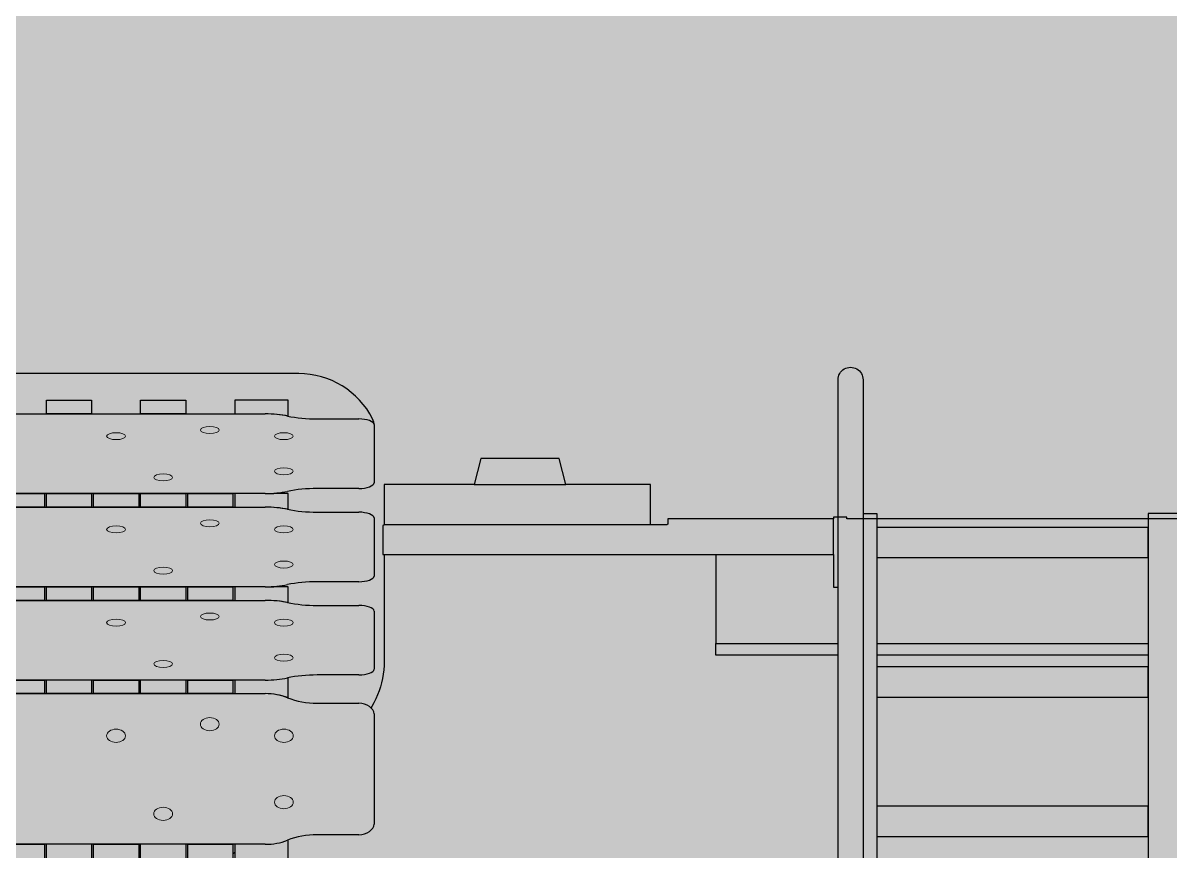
# Model space of a CAD drawing. Header units: millimetres. Extents: x -42064 to 85793, y -29289 to 164708.
# Drawn here: x -3743 to -1809, y 1070 to 2466 of the extents above; entities that cross this region are included whole.
import ezdxf

# ---------------------------------------------------------------- set-up
doc = ezdxf.new("R2010")
doc.units = ezdxf.units.MM
doc.set_wipeout_variables(frame=1)
doc.layers.add('1', color=7, linetype='Continuous')
doc.layers.add('Техника. Кран MLC650 VPC', color=250, linetype='Continuous', true_color=0x333333)
doc.layers.add('Техника. Кран MLC650 VPC Штрих', color=7, linetype='Continuous', true_color=0xed4d1d)

# ---------------------------------------------------------------- blocks, each defined once
blk = doc.blocks.new('MLC650-20260207.081402')
at = {"color": 0, "linetype": 'ByBlock', "lineweight": -2, "transparency": 16777216}
blk.add_wipeout([(235.97513122638702, -752.9984265558323), (286.7751312263863, -752.9984265558323), (286.7751312263863, 506.4885359269797), (235.97513122638702, 506.4885359269797)], dxfattribs=at)
for points in [[(-221.2248687736137, 482.8012869604018), (-221.2248687736137, 432.0012869604025), (235.97513122638702, 432.0012869604025), (235.97513122638702, 482.8012869604018)], [(-221.2248687736137, 247.80129001215937), (-221.2248687736137, 197.0012900121601), (235.97513122638702, 197.0012900121601), (235.97513122638702, 247.80129001215937)], [(-221.2248687736137, 12.801293063917853), (-221.2248687736137, -37.99870693608136), (235.97513122638702, -37.99870693608136), (235.97513122638702, 12.801293063917853)], [(-221.2248687736137, -222.19870388432446), (-221.2248687736137, -272.9987038843237), (235.97513122638702, -272.9987038843237), (235.97513122638702, -222.19870388432446)], [(-221.2248687736137, -457.1986523859114), (-221.2248687736137, -507.99865238591053), (235.97513122638694, -507.99865238591053), (235.97513122638694, -457.1986523859114)], [(-221.2248687736137, -692.1986493341537), (-221.2248687736137, -742.998649334153), (235.97513122638702, -742.998649334153), (235.97513122638702, -692.1986493341537)]]:
    blk.add_wipeout(points, dxfattribs=at)
blk.add_lwpolyline([(235.975131226387, 506.4885359269792), (235.975131226387, -752.9984265558323), (286.7751312263863, -752.9984265558323), (286.7751312263863, 506.4885359269792)], close=True, dxfattribs=at)
blk.add_wipeout([(-221.2248687736137, -752.9984265558323), (-272.024868773613, -752.9984265558323), (-272.024868773613, 506.4885359269797), (-221.2248687736137, 506.4885359269797)], dxfattribs=at)
at = {"layer": 'Техника. Кран MLC650 VPC Штрих', "true_color": 0xd6d6d6, "transparency": 16777216}
h = blk.add_hatch(color=254, dxfattribs=at)
h.dxf.hatch_style = 1
h.paths.add_polyline_path([(235.975131226387, -457.1986523859114), (-221.2248687736137, -457.1986523859114), (-221.2248687736137, -507.9986523859106), (235.975131226387, -507.9986523859106)])
h.paths.add_polyline_path([(235.975131226387, -222.1987038843245), (-221.2248687736137, -222.1987038843245), (-221.2248687736137, -272.9987038843237), (235.975131226387, -272.9987038843237)])
h.paths.add_polyline_path([(235.975131226387, 12.80129306391791), (-221.2248687736137, 12.80129306391791), (-221.2248687736137, -37.99870693608136), (235.975131226387, -37.99870693608136)])
h.paths.add_polyline_path([(235.975131226387, 506.4885359269792), (235.975131226387, -752.9984265558323), (286.7751312263863, -752.9984265558323), (286.7751312263863, 506.4885359269792)])
h.paths.add_polyline_path([(235.975131226387, -692.1986493341537), (-221.2248687736137, -692.1986493341537), (-221.2248687736137, -742.998649334153), (235.975131226387, -742.998649334153)])
h.paths.add_polyline_path([(235.975131226387, 247.8012900121594), (-221.2248687736137, 247.8012900121594), (-221.2248687736137, 197.0012900121601), (235.975131226387, 197.0012900121601)])
h.paths.add_polyline_path([(235.975131226387, 482.8012869604017), (-221.2248687736137, 482.8012869604017), (-221.2248687736137, 432.0012869604025), (235.975131226387, 432.0012869604025)])
h.paths.add_polyline_path([(-221.2248687736137, 506.4885359269792), (-221.2248687736137, -752.9984265558323), (-272.024868773613, -752.9984265558323), (-272.024868773613, 506.4885359269792)])
at = {"color": 0, "linetype": 'ByBlock', "lineweight": -2, "transparency": 16777216}
for points in [[(-221.2248687736137, 506.4885359269792), (-221.2248687736137, -752.9984265558323), (-272.024868773613, -752.9984265558323), (-272.024868773613, 506.4885359269792)], [(235.975131226387, 482.8012869604017), (-221.2248687736137, 482.8012869604017), (-221.2248687736137, 432.0012869604025), (235.975131226387, 432.0012869604025)], [(235.975131226387, 247.8012900121594), (-221.2248687736137, 247.8012900121594), (-221.2248687736137, 197.0012900121601), (235.975131226387, 197.0012900121601)], [(235.975131226387, 12.80129306391791), (-221.2248687736137, 12.80129306391791), (-221.2248687736137, -37.99870693608136), (235.975131226387, -37.99870693608136)], [(235.975131226387, -222.1987038843245), (-221.2248687736137, -222.1987038843245), (-221.2248687736137, -272.9987038843237), (235.975131226387, -272.9987038843237)], [(235.975131226387, -457.1986523859114), (-221.2248687736137, -457.1986523859114), (-221.2248687736137, -507.9986523859106), (235.975131226387, -507.9986523859106)], [(235.975131226387, -692.1986493341537), (-221.2248687736137, -692.1986493341537), (-221.2248687736137, -742.998649334153), (235.975131226387, -742.998649334153)]]:
    blk.add_lwpolyline(points, close=True, dxfattribs=at)
blk.add_wipeout([(-244.575381468925, -630.2233624689188), (-286.7751312247856, -630.2233624689188), (-286.7751312247856, 731.8982916601103), (-286.7751312247856, 731.8982916601103), (-280.59521288568294, 746.818324355917), (-265.67525634685535, 752.9984265558332), (-250.75529980802787, 746.818324355917), (-244.575381468925, 731.8982916601103)], dxfattribs=at)
at = {"layer": 'Техника. Кран MLC650 VPC Штрих', "true_color": 0xd6d6d6, "transparency": 16777216}
h = blk.add_hatch(color=254, dxfattribs=at)
h.dxf.hatch_style = 1
edge = h.paths.add_edge_path()
edge.add_line((-244.5753814689251, 731.8982916601099), (-244.5753814689251, -630.2233624689188))
edge.add_line((-244.5753814689251, -630.2233624689188), (-286.7751312247856, -630.2233624689188))
edge.add_line((-286.7751312247856, -630.2233624689188), (-286.7751312247856, 731.8982916601099))
edge.add_arc((-265.6752563468553, 731.8985516763005), 21.09987487953234, -0.0007060624961923168, 180.0007060624962, ccw=False)
at = {"color": 0, "linetype": 'ByBlock', "lineweight": -2, "transparency": 16777216}
blk.add_lwpolyline([(-244.5753814689251, 731.8982916601099), (-244.5753814689251, -630.2233624689188), (-286.7751312247856, -630.2233624689188), (-286.7751312247856, 731.8982916601099, -1.000012323191215)], format="xyb", close=True, dxfattribs=at)
blk = doc.blocks.new('MLC650-20260207.081734')
at = {"color": 0, "linetype": 'ByBlock', "lineweight": -2, "transparency": 16777216}
blk.add_wipeout([(-3134.000177001951, 1390.0000080108648), (-3134.000177001951, 1390.0000080108648), (-3136.799048214848, 1360.965239026259), (-3145.092543111675, 1332.999734695889), (-3158.575238047699, 1307.1333776404817), (-3176.7506072663605, 1284.3187454098043), (-3176.75060726636, 1284.3187454098043), (-3524.7657351820926, 924.5524833710424), (-3524.7657351820926, 924.5524833710424), (-3529.015849295607, 919.8713678230633), (-3532.9616395759144, 914.9310184614033), (-3536.5873317536093, 909.7511855505845), (-3539.878431230369, 904.3525767496512), (-3576.5487678350855, 839.684673817811), (-3576.5487678350855, 839.684673817811), (-3582.1243521224483, 828.0533447731104), (-3586.2611349076265, 815.8360626007197), (-3588.8991066339513, 803.2100552879265), (-3589.999999999989, 790.3584799258092), (-3589.999999999989, 563.2813374130355), (-3589.999999999989, 563.2813374130355), (-3589.5155196285177, 556.788584565435), (-3588.7185367092966, 550.3267443479081), (-3587.610905268797, 543.910848980745), (-3586.195201997132, 537.5558238024337), (-3586.195201997132, 537.5558238024337), (-3544.250800585094, 379.9998840332046), (-3544.250800585094, 339.99999999999955), (-3524.2567565607133, 339.99999999999955), (-3524.2567565607133, 300.0001159667995), (-2895.000036621091, 300.00011596679633), (-2895.000036621091, 339.99999999999955), (-2761.850024414059, 339.99999999999955), (-2761.850024414059, 327.29999999999654), (-2754.5334167480473, 299.9950775146499), (-2629.4674072265625, 299.9950775146499), (-2622.1500244140625, 327.2999999999997), (-2622.1500244140625, 339.99999999999955), (2622.1500244140734, 339.99999999999955), (2622.1500244140734, 327.2999999999997), (2629.4674072265734, 299.9950775146499), (2754.5334167480587, 299.9950775146499), (2761.850024414071, 327.29999999999654), (2761.850024414071, 339.99999999999955), (2895.0000366211025, 339.99999999999955), (2895.0000366211025, 300.00011596679633), (3524.256756560725, 300.00011596679633), (3524.256756560725, 339.99999999999955), (3544.2508005851055, 339.99999999999955), (3544.2508005851055, 379.9998840332046), (3586.195201997144, 537.5558238024337), (3586.195201997144, 537.5558238024337), (3587.6109052688084, 543.910848980745), (3588.718536709309, 550.3267443479081), (3589.5155196285286, 556.788584565435), (3590, 563.2813374130355), (3590, 563.2813374130355), (3590, 790.3584799258092), (3590, 790.3584799258092), (3588.899106633963, 803.2100552879265), (3586.2611349076383, 815.8360626007197), (3582.12435212246, 828.0533447731104), (3576.5487678350974, 839.684673817811), (3539.87843123038, 904.3525767496512), (3539.87843123038, 904.3525767496512), (3536.587331753621, 909.7511855505845), (3532.9616395759253, 914.9310184614033), (3529.015849295619, 919.8713678230633), (3524.765735182104, 924.5524833710424), (3176.7506072663714, 1284.3187454098043), (3176.7506072663714, 1284.3187454098043), (3158.5752380477097, 1307.1333776404817), (3145.0925431116857, 1332.999734695889), (3136.79904821486, 1360.965239026259), (3134.0001770019626, 1390.0000080108648), (3134.0001770019626, 1570.0000675201409), (3136.000054931651, 1569.99987373352), (3136.000054931651, 1617.9998508453373), (3134.0001770019626, 1619.9999225616457), (3134.0001770019626, 1687.7498569488525), (2982.504772949229, 1687.7498569488525), (2971.0000488281366, 1731.999869155883), (2839.0003540039183, 1731.999869155883), (2827.494854736339, 1687.7498569488525), (2685.0004516601666, 1687.7500507354744), (2685.0004516601666, 1619.9999225616448), (2657.2005981445404, 1619.9999225616457), (2655.999896240246, 1621.1998493194587), (2655.999896240246, 1629.9998935699468), (2376.299914550794, 1629.9998935699468), (2376.299914550794, 1632.9008792877203), (2353.757104492198, 1632.9008792877203), (2353.757104492198, 1615.3837314605707), (1795.274914550792, 1615.3837314605707), (1795.274914550792, 1632.9008792877203), (1773.0499145507931, 1632.9008792877203), (1773.0499145507931, 1609.9999515533445), (1663.9999816894638, 1609.9999515533445), (1663.9992065429763, 1634.9999759674083), (1482.7250000000095, 1634.9999759674083), (1482.7250000000095, 1739.0779254913332), (-1482.7249999999985, 1739.0779254913332), (-1482.7249999999985, 1634.9999759674083), (-1663.9992065429683, 1634.9999759674083), (-1663.999981689452, 1609.9999515533445), (-1773.0499145507777, 1609.9999515533445), (-1773.0499145507777, 1632.9008792877203), (-1795.27491455078, 1632.9008792877203), (-1795.27491455078, 1629.9998935699468), (-2353.7571044921856, 1629.9998935699468), (-2353.7571044921856, 1632.9008792877203), (-2376.2999145507783, 1632.9008792877203), (-2376.2999145507783, 1629.9998935699468), (-2655.999896240231, 1629.9998935699468), (-2655.999896240231, 1621.1998493194587), (-2657.2005981445286, 1619.9999225616457), (-2685.000451660155, 1619.9999225616448), (-2685.000451660155, 1687.7500507354744), (-2827.494854736327, 1687.7498569488525), (-2839.000354003904, 1731.999869155883), (-2971.000048828122, 1731.999869155883), (-2982.504772949218, 1687.7498569488525), (-3134.000177001951, 1687.7498569488525), (-3134.000177001951, 1619.9999225616457), (-3136.000054931639, 1617.9998508453373), (-3136.000054931639, 1569.99987373352), (-3134.000177001951, 1569.99987373352), (-3134.000177001951, 1570.0000675201409)], dxfattribs=at)
at = {"layer": 'Техника. Кран MLC650 VPC Штрих', "true_color": 0xadadad, "transparency": 16777216}
h = blk.add_hatch(color=253, dxfattribs=at)
h.dxf.hatch_style = 1
edge = h.paths.add_edge_path()
edge.add_line((-3134.000177001952, 1570.000067520142), (-3134.000177001952, 1390.000008010865))
edge.add_arc((-3286.000441979108, 1390.000125834063), 152.0002649772016, 315.95118145926324, 359.99995558710395, ccw=False)
edge.add_line((-3176.75060726636, 1284.318745409804), (-3524.765735182093, 924.5524833710424))
edge.add_arc((-3452.892005308225, 855.0263828576509), 99.99855848250988, 135.9511814592659, 150.4443258654042)
edge.add_line((-3539.878431230369, 904.3525767496521), (-3576.548767835086, 839.6846738178119))
edge.add_arc((-3482.939995232347, 787.660431609253), 107.093996496377, 150.9363376576849, 178.5563790322286)
edge.add_line((-3589.999999999989, 790.3584799258088), (-3589.999999999989, 563.2813374130365))
edge.add_arc((-3455.181303367887, 570.0768728162865), 134.9898524445283, 182.8855512565849, 193.9405370009752)
edge.add_line((-3586.195201997132, 537.5558238024332), (-3544.250800585094, 379.9998840332046))
edge.add_line((-3544.250800585094, 379.9998840332046), (-3544.250800585094, 340))
edge.add_line((-3544.250800585094, 340), (-3524.256756560713, 340))
edge.add_line((-3524.256756560713, 340), (-3524.256756560713, 300.0001159667999))
edge.add_line((-3524.256756560713, 300.0001159667999), (-2895.000036621092, 300.0001159667972))
edge.add_line((-2895.000036621092, 300.0001159667972), (-2895.000036621092, 340))
edge.add_line((-2895.000036621092, 340), (-2761.85002441406, 340))
edge.add_line((-2761.85002441406, 340), (-2761.85002441406, 327.2999999999975))
edge.add_line((-2761.85002441406, 327.2999999999975), (-2754.533416748047, 299.9950775146499))
edge.add_line((-2754.533416748047, 299.9950775146499), (-2629.467407226562, 299.9950775146499))
edge.add_line((-2629.467407226562, 299.9950775146499), (-2622.150024414062, 327.2999999999993))
edge.add_line((-2622.150024414062, 327.2999999999993), (-2622.150024414062, 340))
edge.add_line((-2622.150024414062, 340), (2622.150024414073, 340))
edge.add_line((2622.150024414073, 340), (2622.150024414073, 327.2999999999993))
edge.add_line((2622.150024414073, 327.2999999999993), (2629.467407226573, 299.9950775146499))
edge.add_line((2629.467407226573, 299.9950775146499), (2754.533416748058, 299.9950775146499))
edge.add_line((2754.533416748058, 299.9950775146499), (2761.850024414071, 327.2999999999975))
edge.add_line((2761.850024414071, 327.2999999999975), (2761.850024414071, 340))
edge.add_line((2761.850024414071, 340), (2895.000036621102, 340))
edge.add_line((2895.000036621102, 340), (2895.000036621102, 300.0001159667972))
edge.add_line((2895.000036621102, 300.0001159667972), (3524.256756560724, 300.0001159667972))
edge.add_line((3524.256756560724, 300.0001159667972), (3524.256756560724, 340))
edge.add_line((3524.256756560724, 340), (3544.250800585105, 340))
edge.add_line((3544.250800585105, 340), (3544.250800585105, 379.9998840332046))
edge.add_line((3544.250800585105, 379.9998840332046), (3586.195201997143, 537.5558238024332))
edge.add_arc((3455.181303367898, 570.0768728162865), 134.9898524445283, 346.0594629990248, 357.114448743415)
edge.add_line((3590, 563.2813374130365), (3590, 790.3584799258088))
edge.add_arc((3482.939995232358, 787.660431609253), 107.0939964963771, 1.443620967771406, 29.06366234231513)
edge.add_line((3576.548767835096, 839.6846738178119), (3539.87843123038, 904.3525767496521))
edge.add_arc((3452.892005308236, 855.0263828576509), 99.99855848250988, 29.55567413459586, 44.04881854073406)
edge.add_line((3524.765735182104, 924.5524833710424), (3176.750607266371, 1284.318745409804))
edge.add_arc((3286.000441979118, 1390.000125834063), 152.0002649772015, 180.000044412896, 224.0488185407368, ccw=False)
edge.add_line((3134.000177001963, 1390.000008010865), (3134.000177001963, 1570.000067520142))
edge.add_line((3134.000177001963, 1570.000067520142), (3136.00005493165, 1569.999873733521))
edge.add_line((3136.00005493165, 1569.999873733521), (3136.00005493165, 1617.999850845337))
edge.add_line((3136.00005493165, 1617.999850845337), (3134.000177001963, 1619.999922561646))
edge.add_line((3134.000177001963, 1619.999922561646), (3134.000177001963, 1687.749856948853))
edge.add_line((3134.000177001963, 1687.749856948853), (2982.504772949229, 1687.749856948853))
edge.add_line((2982.504772949229, 1687.749856948853), (2971.000048828137, 1731.999869155884))
edge.add_line((2971.000048828137, 1731.999869155884), (2839.000354003918, 1731.999869155884))
edge.add_line((2839.000354003918, 1731.999869155884), (2827.494854736338, 1687.749856948853))
edge.add_line((2827.494854736338, 1687.749856948853), (2685.000451660166, 1687.750050735474))
edge.add_line((2685.000451660166, 1687.750050735474), (2685.000451660166, 1619.999922561645))
edge.add_line((2685.000451660166, 1619.999922561645), (2657.20059814454, 1619.999922561646))
edge.add_line((2657.20059814454, 1619.999922561646), (2655.999896240246, 1621.199849319459))
edge.add_line((2655.999896240246, 1621.199849319459), (2655.999896240246, 1629.999893569947))
edge.add_line((2655.999896240246, 1629.999893569947), (2376.299914550793, 1629.999893569947))
edge.add_line((2376.299914550793, 1629.999893569947), (2376.299914550793, 1632.90087928772))
edge.add_line((2376.299914550793, 1632.90087928772), (2353.757104492197, 1632.90087928772))
edge.add_line((2353.757104492197, 1632.90087928772), (2353.757104492197, 1615.383731460571))
edge.add_line((2353.757104492197, 1615.383731460571), (1795.274914550791, 1615.383731460571))
edge.add_line((1795.274914550791, 1615.383731460571), (1795.274914550791, 1632.90087928772))
edge.add_line((1795.274914550791, 1632.90087928772), (1773.049914550793, 1632.90087928772))
edge.add_line((1773.049914550793, 1632.90087928772), (1773.049914550793, 1609.999951553345))
edge.add_line((1773.049914550793, 1609.999951553345), (1663.999981689463, 1609.999951553345))
edge.add_line((1663.999981689463, 1609.999951553345), (1663.999206542976, 1634.999975967408))
edge.add_line((1663.999206542976, 1634.999975967408), (1482.725000000009, 1634.999975967408))
edge.add_line((1482.725000000009, 1634.999975967408), (1482.725000000009, 1739.077925491333))
edge.add_line((1482.725000000009, 1739.077925491333), (-1482.724999999999, 1739.077925491333))
edge.add_line((-1482.724999999999, 1739.077925491333), (-1482.724999999999, 1634.999975967408))
edge.add_line((-1482.724999999999, 1634.999975967408), (-1663.999206542969, 1634.999975967408))
edge.add_line((-1663.999206542969, 1634.999975967408), (-1663.999981689452, 1609.999951553345))
edge.add_line((-1663.999981689452, 1609.999951553345), (-1773.049914550778, 1609.999951553345))
edge.add_line((-1773.049914550778, 1609.999951553345), (-1773.049914550778, 1632.90087928772))
edge.add_line((-1773.049914550778, 1632.90087928772), (-1795.274914550781, 1632.90087928772))
edge.add_line((-1795.274914550781, 1632.90087928772), (-1795.274914550781, 1629.999893569947))
edge.add_line((-1795.274914550781, 1629.999893569947), (-2353.757104492186, 1629.999893569947))
edge.add_line((-2353.757104492186, 1629.999893569947), (-2353.757104492186, 1632.90087928772))
edge.add_line((-2353.757104492186, 1632.90087928772), (-2376.299914550778, 1632.90087928772))
edge.add_line((-2376.299914550778, 1632.90087928772), (-2376.299914550778, 1629.999893569947))
edge.add_line((-2376.299914550778, 1629.999893569947), (-2655.999896240231, 1629.999893569947))
edge.add_line((-2655.999896240231, 1629.999893569947), (-2655.999896240231, 1621.199849319459))
edge.add_line((-2655.999896240231, 1621.199849319459), (-2657.200598144529, 1619.999922561646))
edge.add_line((-2657.200598144529, 1619.999922561646), (-2685.000451660155, 1619.999922561645))
edge.add_line((-2685.000451660155, 1619.999922561645), (-2685.000451660155, 1687.750050735474))
edge.add_line((-2685.000451660155, 1687.750050735474), (-2827.494854736327, 1687.749856948853))
edge.add_line((-2827.494854736327, 1687.749856948853), (-2839.000354003903, 1731.999869155884))
edge.add_line((-2839.000354003903, 1731.999869155884), (-2971.000048828122, 1731.999869155884))
edge.add_line((-2971.000048828122, 1731.999869155884), (-2982.504772949218, 1687.749856948853))
edge.add_line((-2982.504772949218, 1687.749856948853), (-3134.000177001951, 1687.749856948853))
edge.add_line((-3134.000177001951, 1687.749856948853), (-3134.000177001952, 1619.999922561646))
edge.add_line((-3134.000177001952, 1619.999922561646), (-3136.000054931639, 1617.999850845337))
edge.add_line((-3136.000054931639, 1617.999850845337), (-3136.000054931639, 1569.999873733521))
edge.add_line((-3136.000054931639, 1569.999873733521), (-3134.000177001952, 1569.999873733521))
edge.add_line((-3134.000177001952, 1569.999873733521), (-3134.000177001952, 1570.000067520142))
at = {"color": 0, "linetype": 'ByBlock', "lineweight": -2, "transparency": 16777216}
for points in [[(-2982.504772949218, 1687.749856948853), (-2827.494854736327, 1687.749856948853)], [(-3134.000177001952, 1569.999873733521), (-2376.299914550778, 1569.999873733521), (-2376.299914550778, 1629.999893569947)], [(-2376.299914550778, 1569.999873733521), (-2376.299914550778, 1514.900911331177), (-2353.757104492186, 1514.900911331177), (-2353.757104492186, 1629.999893569947)], [(-2685.000451660155, 1619.999922561645), (-3134.000177001952, 1619.999922561646)], [(-2574.62424316406, 1569.999873733521), (-2575.000189208982, 1419.999921035767), (-1620.574799910431, 1419.999921035767)], [(-1389.188073730467, 1399.999979019165), (-1571.575390624999, 1399.999979019165), (-1571.575390624999, 1387.900911331179), (-1583.575433349608, 1387.900911331179), (-1583.574658203124, 1399.999979019165), (-1608.574682617185, 1399.999979019165), (-1608.575457763669, 1387.900911331177), (-1620.575500488281, 1387.900911331177), (-1620.574725341794, 1399.999979019165), (-2575.000189208982, 1399.999979019165), (-2575.000189208982, 1419.999921035767)]]:
    blk.add_lwpolyline(points, dxfattribs=at)
blk.add_blockref('MLC650-20260207.081402', (-2082.050045777167, 1132.582444500169), dxfattribs=at)
blk.add_lwpolyline([(-1795.274914550781, 1629.999893569947), (-2353.757104492186, 1629.999893569947), (-2353.757104492186, 1632.90087928772), (-2376.299914550778, 1632.90087928772), (-2376.299914550778, 1629.999893569947), (-2655.999896240231, 1629.999893569947), (-2655.999896240231, 1621.199849319459), (-2657.200598144529, 1619.999922561646), (-2685.000451660155, 1619.999922561645), (-2685.000451660155, 1687.750050735474), (-2827.494854736327, 1687.749856948853), (-2839.000354003903, 1731.999869155884), (-2971.000048828122, 1731.999869155884), (-2982.504772949218, 1687.749856948853), (-3134.000177001951, 1687.749856948853), (-3134.000177001952, 1619.999922561646), (-3136.000054931639, 1617.999850845337), (-3136.000054931639, 1569.999873733521), (-3134.000177001952, 1569.999873733521), (-3134.000177001952, 1570.000067520142), (-3134.000177001952, 1390.000008010865, -0.1946011765831799), (-3176.75060726636, 1284.318745409804), (-3524.765735182093, 924.5524833710424, 0.06332270556201919)], format="xyb", dxfattribs=at)
blk = doc.blocks.new('MLC650-20260207.071159')
at = {"color": 0, "linetype": 'ByBlock', "lineweight": -2, "transparency": 16777216}
blk.add_wipeout([(34.999999999999766, 148.74070069825552), (660.1327044771336, 148.74070069825552), (660.1327044771336, 148.74070069825552), (662.5814408856209, 148.43625070853113), (664.8810737392274, 147.5414386986057), (666.8915783982234, 146.11074976992506), (668.4905352380542, 144.2312985684165), (668.4905352380542, 144.23129856841638), (688.6987356510114, 113.47021880474506), (688.6987356510114, 113.47021880474506), (690.297692490842, 111.59076760323649), (692.3081971498381, 110.16007867455585), (694.6078300034445, 109.26526666463042), (697.0565664119317, 108.96081667490569), (697.0565664119317, 108.9608166749058), (739.642525180649, 108.9608166749058), (739.642525180649, 108.9608166749058), (750.5582047520047, 106.11499529121716), (758.6950307549093, 98.30200466976964), (761.9815748530663, 87.51083291952648), (759.5811667562443, 76.48863709378111), (759.5811667562443, 76.48863709378111), (759.5811667562443, 76.48863709378111), (737.7055576889068, 45.002045774601015), (708.0942042628444, 20.648084017940164), (672.9774272548954, 5.261086989864225), (635.0002147630188, -1.1368683772161603e-13), (635.0002147630188, -1.1368683772161603e-13), (-2.2737367544323206e-13, 0), (-635.0002147630192, -1.1368683772161603e-13), (-635.0002147630192, -1.1368683772161603e-13), (-672.9774272548958, 5.261086989864225), (-708.0942042628451, 20.648084017940505), (-737.7055576889073, 45.002045774601015), (-759.5811667562448, 76.48863709378111), (-759.5811667562448, 76.48863709378111), (-759.5811667562448, 76.48863709378111), (-761.9815748530667, 87.51083291952648), (-758.6950307549098, 98.30200466976964), (-750.5582047520052, 106.11499529121716), (-739.6425251806495, 108.9608166749058), (-697.0565664119322, 108.9608166749058), (-697.0565664119322, 108.9608166749058), (-694.607830003445, 109.26526666463053), (-692.3081971498385, 110.16007867455585), (-690.2976924908425, 111.59076760323649), (-688.6987356510118, 113.4702188047454), (-688.6987356510118, 113.47021880474506), (-668.4905352380547, 144.23129856841638), (-668.4905352380547, 144.23129856841638), (-666.8915783982238, 146.11074976992506), (-664.8810737392279, 147.5414386986057), (-662.5814408856213, 148.43625070853113), (-660.1327044771341, 148.74070069825552), (-660.1327044771341, 148.74070069825552), (-35.00000000000022, 148.74070069825552), (-25.000000000000224, 237.74070069825564), (24.99999999999977, 237.74070069825564)], dxfattribs=at)
at = {"layer": 'Техника. Кран MLC650 VPC Штрих', "true_color": 0xd6d6d6, "transparency": 16777216}
h = blk.add_hatch(color=254, dxfattribs=at)
h.dxf.hatch_style = 1
edge = h.paths.add_edge_path()
edge.add_line((25, 237.7407006982557), (35, 148.7407006982558))
edge.add_line((35, 148.7407006982558), (660.1327044771342, 148.7407006982558))
edge.add_arc((660.1327044771343, 138.7407006982557), 10.00000000000009, 33.30253431540791, 90.00000000000063, ccw=False)
edge.add_line((668.4905352380547, 144.2312985684165), (688.6987356510117, 113.4702188047451))
edge.add_arc((697.0565664119322, 118.9608166749059), 10.00000000000013, 213.3025343154074, 270)
edge.add_line((697.0565664119322, 108.9608166749058), (739.6425251806495, 108.9608166749058))
edge.add_arc((739.6425251806496, 86.60334185555497), 22.35747481935083, -26.89829634439701, 90.00000000000028, ccw=False)
edge.add_arc((635.0002147630191, 139.7000000000004), 139.7000000000006, 270.0000000000001, 333.0971329627052, ccw=False)
edge.add_line((635.0002147630194, -1.70530256582424e-13), (0, 0))
edge.add_line((0, 0), (-635.0002147630194, -1.70530256582424e-13))
edge.add_arc((-635.0002147630191, 139.7000000000004), 139.7000000000006, 206.9028670372948, 269.9999999999999, ccw=False)
edge.add_arc((-739.6425251806496, 86.60334185555497), 22.35747481935081, 89.99999999999972, 206.8982963443969, ccw=False)
edge.add_line((-739.6425251806495, 108.9608166749058), (-697.0565664119322, 108.9608166749058))
edge.add_arc((-697.0565664119322, 118.9608166749059), 10.00000000000009, 270, 326.6974656845926)
edge.add_line((-688.6987356510117, 113.4702188047451), (-668.4905352380547, 144.2312985684165))
edge.add_arc((-660.1327044771343, 138.7407006982557), 10.00000000000005, 89.99999999999932, 146.6974656845921, ccw=False)
edge.add_line((-660.1327044771342, 148.7407006982558), (-35, 148.7407006982558))
edge.add_line((-35, 148.7407006982558), (-25, 237.7407006982558))
edge.add_line((-25, 237.7407006982558), (25, 237.7407006982557))
at = {"color": 0, "linetype": 'ByBlock', "lineweight": -2, "transparency": 16777216}
blk.add_lwpolyline([(25, 237.7407006982557), (35, 148.7407006982558), (660.1327044771342, 148.7407006982558, -0.252562918647414), (668.4905352380547, 144.2312985684165), (688.6987356510117, 113.4702188047451, 0.2525629186474143), (697.0565664119322, 108.9608166749058), (739.6425251806495, 108.9608166749058, -0.5594441089961507), (759.5811667562448, 76.488637093781, -0.2824867565614208), (635.0002147630194, -1.70530256582424e-13), (0, 0), (-635.0002147630194, -1.70530256582424e-13, -0.2824867565614208), (-759.5811667562448, 76.488637093781, -0.5594441089961507), (-739.6425251806495, 108.9608166749058), (-697.0565664119322, 108.9608166749058, 0.2525629186474143), (-688.6987356510117, 113.4702188047451), (-668.4905352380547, 144.2312985684165, -0.252562918647414), (-660.1327044771342, 148.7407006982558), (-35, 148.7407006982558), (-25, 237.7407006982558)], format="xyb", close=True, dxfattribs=at)
for points in [[(-35, 148.7407006982558), (0, 148.7407006982558)], [(0, 148.7407006982558), (35, 148.7407006982558)]]:
    blk.add_lwpolyline(points, dxfattribs=at)
blk = doc.blocks.new('MLC650-20260207.065548')
at = {"color": 0, "linetype": 'ByBlock', "lineweight": -2, "transparency": 16777216}
blk.add_wipeout([(-132.57856750430074, -762), (-142.38883343570785, -759.8348483067523), (-150.70362850146057, -754.1962862104166), (-156.3448001708332, -745.883261388105), (-158.51303100713994, -736.0736755385298), (-158.51303100713994, -736.0736755385298), (-158.51303100713994, -666.112054444151), (-158.51303100713994, -666.112054444151), (-159.3511661745846, -653.088744743945), (-161.85174351712226, -640.2803030330896), (-165.973506699896, -627.8980522533842), (-171.64845189068, -616.1462837401776), (-171.64845189068, -616.1462837401779), (-171.64845189068, -616.1462837401779), (-175.90462495823476, -607.332365605229), (-178.9959307805151, -598.0456013472278), (-180.87136937865876, -588.4392028475222), (-181.5, -578.6716552734142), (-181.5, -578.6716552734142), (-181.5, 578.6716552732978), (-181.5, 578.6716552732978), (-180.87136937866444, 588.4392028474344), (-178.9959307805226, 598.0456013471694), (-175.90462495824045, 607.3323656052003), (-171.64845189068, 616.1462837401778), (-171.64845189068, 616.1462837401778), (-171.64845189068, 616.1462837401778), (-165.973506699896, 627.8980522533843), (-161.85174351712226, 640.2803030330897), (-159.3511661745846, 653.088744743945), (-158.51303100713994, 666.112054444151), (-158.51303100713994, 666.112054444151), (-158.51303100713994, 736.0736755385296), (-158.51303100713994, 736.0736755385296), (-156.3448001708332, 745.883261388105), (-150.70362850146057, 754.1962862104165), (-142.38883343570785, 759.8348483067521), (-132.57856750430074, 762), (-132.57856750430074, 762), (132.57856750430062, 762), (132.57856750430062, 762), (142.3888334357079, 759.8348483067521), (150.70362850146057, 754.1962862104165), (156.34480017083337, 745.883261388105), (158.51303100714, 736.0736755385296), (158.51303100714, 736.0736755385296), (158.51303100714, 666.112054444151), (158.51303100714, 666.112054444151), (159.35116617458465, 653.088744743945), (161.85174351712237, 640.2803030330897), (165.97350669989618, 627.8980522533843), (171.64845189067995, 616.1462837401778), (171.64845189068012, 616.1462837401778), (171.64845189068012, 616.1462837401778), (175.90462495824045, 607.3323656052003), (178.9959307805226, 598.0456013471694), (180.8713693786645, 588.4392028474344), (181.50000000000006, 578.6716552732978), (181.50000000000006, 578.6716552732978), (181.50000000000006, -578.6716552734142), (181.50000000000006, -578.6716552734142), (180.87136937865893, -588.4392028475222), (178.99593078051515, -598.0456013472278), (175.90462495823488, -607.332365605229), (171.64845189068012, -616.1462837401779), (171.64845189068012, -616.1462837401779), (165.97350669989618, -627.8980522533842), (161.85174351712237, -640.2803030330896), (159.35116617458465, -653.088744743945), (158.51303100714, -666.1120544441509), (158.51303100714, -666.112054444151), (158.51303100714, -736.0736755385298), (158.51303100714, -736.0736755385298), (156.34480017083337, -745.883261388105), (150.7036285014604, -754.1962862104166), (142.38883343570774, -759.8348483067523), (132.57856750430062, -762), (132.57856750430062, -762)], dxfattribs=at)
at = {"color": 0, "linetype": 'ByBlock', "lineweight": 5, "transparency": 16777216}
for centre in [(-80, 609.9999999999418), (80, 609.9999999999418), (108, 484.9999999999418), (-108, 406.4000000009546), (80, 326.9999999999418), (80, -327.0000000000582), (-108, -406.400000001071), (108, -485.0000000000582), (-80, -610.0000000000582), (80, -610.0000000000582)]:
    blk.add_circle(centre, 15.87500000000042, dxfattribs=at)
at = {"color": 0, "linetype": 'ByBlock', "lineweight": -2, "transparency": 16777216}
for points in [[(243.9500000004191, 617.2204650887288), (243.9500000004191, 527.0499999994645), (181.49999999999997, 527.0499999994645), (181.49999999999997, 578.6716552732978), (181.49999999999997, 578.6716552732978), (180.82929978914981, 588.7442186653005), (178.83721511913822, 598.6405801545677), (175.55848514869282, 608.1881610963378), (171.05028632346512, 617.2204650887288), (171.0502863234651, 617.2204650887288)], [(-243.476062009926, 524.0021240242057), (-243.476062009926, 447.8021240236702), (-181.50000000000003, 447.8021240236702), (-181.50000000000003, 524.0021240242057)], [(243.9500000004191, 368.2999999994645), (243.9500000004191, 444.5), (181.5, 444.5), (181.5, 368.2999999994645)], [(-243.476062009926, 365.2521240242058), (-243.476062009926, 289.0521240236703), (-181.50000000000003, 289.0521240236703), (-181.50000000000003, 365.2521240242058)], [(243.9500000004191, 209.5499999994645), (243.9500000004191, 285.75), (181.5, 285.75), (181.5, 209.5499999994645)], [(-243.476062009926, 206.50212402420584), (-243.476062009926, 88.9000000009546), (-181.50000000000003, 88.9000000009546), (-181.50000000000003, 206.50212402420584)], [(243.95000000041912, 85.85212402325129), (243.95000000041912, -85.85212402325122), (181.5, -85.85212402325122), (181.5, 85.85212402325129)], [(-243.476062009926, -206.50212402432234), (-243.476062009926, -88.90000000107108), (-181.50000000000003, -88.90000000107108), (-181.50000000000003, -206.50212402432234)], [(243.9500000004191, -209.5499999995809), (243.9500000004191, -285.7500000001164), (181.5, -285.7500000001164), (181.5, -209.5499999995809)], [(-243.476062009926, -365.25212402432237), (-243.476062009926, -289.0521240237868), (-181.50000000000003, -289.0521240237868), (-181.50000000000003, -365.25212402432237)], [(243.95000000041907, -368.2999999995809), (243.95000000041907, -444.5000000001164), (181.5, -444.5000000001164), (181.5, -368.2999999995809)], [(-243.476062009926, -524.0021240243223), (-243.476062009926, -447.80212402378675), (-181.50000000000009, -447.80212402378675), (-181.50000000000009, -524.0021240243223)], [(243.95000000041912, -617.2204650888453), (243.95000000041912, -527.0499999995809), (181.5, -527.0499999995809), (181.5, -578.6716552734144), (181.5, -578.6716552734144), (180.8292997891498, -588.7442186654171), (178.83721511913825, -598.6405801546844), (175.55848514869274, -608.1881610964543), (171.050286323465, -617.2204650888455), (171.05028632346506, -617.2204650888453)]]:
    blk.add_wipeout(points, dxfattribs=at)
at = {"layer": 'Техника. Кран MLC650 VPC Штрих', "true_color": 0xd6d6d6, "transparency": 16777216}
h = blk.add_hatch(color=254, dxfattribs=at)
h.dxf.hatch_style = 1
edge = h.paths.add_edge_path()
edge.add_arc((-131.8345686436406, -735.3213027956726), 26.68906927610718, 181.6153989469193, 268.40258507276866, ccw=False)
edge.add_line((-158.5130310071399, -736.0736755385296), (-158.5130310071399, -666.112054444151))
edge.add_arc((-260.1130310061939, -666.112054440956), 101.599999999054, 359.9999999981982, 389.4582407007075)
edge.add_arc((-105.2975192721211, -578.6713346430407), 76.20248072855345, 180.0002410783351, 209.4577235127148, ccw=False)
edge.add_line((-181.5, -578.6716552734142), (-181.5, 578.6716552732978))
edge.add_arc((-105.2975192718996, 578.6713346429825), 76.20248072877492, 150.542276487329, 179.9997589217087, ccw=False)
edge.add_arc((-260.1130310061939, 666.112054440956), 101.599999999054, 330.5417592992925, 360.0000000018018)
edge.add_line((-158.5130310071399, 666.112054444151), (-158.5130310071399, 736.0736755385296))
edge.add_arc((-131.8345686436406, 735.3213027956726), 26.68906927610714, 91.59741492723128, 178.3846010530807, ccw=False)
edge.add_line((-132.5785675043007, 762), (132.5785675043007, 762))
edge.add_arc((131.8345686436406, 735.3213027956726), 26.68906927610718, 1.6153989469191856, 88.40258507276872, ccw=False)
edge.add_line((158.5130310071399, 736.0736755385296), (158.5130310071399, 666.112054444151))
edge.add_arc((260.1130310061939, 666.112054440956), 101.599999999054, 179.9999999981982, 209.4582407007075)
edge.add_arc((105.2975192718996, 578.6713346429825), 76.20248072877489, 0.00024107829131025937, 29.45772351267101, ccw=False)
edge.add_line((181.5, 578.6716552732978), (181.5, -578.6716552734142))
edge.add_arc((105.2975192721211, -578.6713346430407), 76.20248072855348, 330.5422764872852, 359.9997589216649, ccw=False)
edge.add_arc((260.1130310061939, -666.112054440956), 101.599999999054, 150.5417592992925, 180.0000000018018)
edge.add_line((158.5130310071399, -666.112054444151), (158.5130310071399, -736.0736755385296))
edge.add_arc((131.8345686436406, -735.3213027956726), 26.68906927610714, 271.59741492723134, 358.3846010530807, ccw=False)
edge.add_line((132.5785675043007, -762), (-132.5785675043007, -762))
at = {"layer": 'Техника. Кран MLC650 VPC Штрих', "transparency": 16777216}
h = blk.add_hatch(color=256, dxfattribs=at)
h.dxf.hatch_style = 1
h.set_gradient(color1=(173, 173, 173), color2=(214, 214, 214), rotation=270, tint=1, name='CURVED')
edge = h.paths.add_edge_path()
edge.add_line((171.0502863234651, 617.2204650887288), (243.9500000004191, 617.2204650887288))
edge.add_line((243.9500000004191, 617.2204650887288), (243.9500000004191, 527.0499999994645))
edge.add_line((243.9500000004191, 527.0499999994645), (181.5, 527.0499999994645))
edge.add_line((181.5, 527.0499999994645), (181.5, 578.6716552732978))
edge.add_arc((105.0557399016513, 578.6400848254885), 76.44426661743287, 0.02366238239003607, 30.31053584578099)
h = blk.add_hatch(color=256, dxfattribs=at)
h.dxf.hatch_style = 1
h.set_gradient(color1=(173, 173, 173), color2=(214, 214, 214), rotation=90.00000000000003, tint=1, name='CURVED')
h.paths.add_polyline_path([(-181.5, 524.0021240242058), (-243.476062009926, 524.0021240242058), (-243.476062009926, 447.8021240236703), (-181.5, 447.8021240236703)])
h = blk.add_hatch(color=256, dxfattribs=at)
h.dxf.hatch_style = 1
h.set_gradient(color1=(173, 173, 173), color2=(214, 214, 214), rotation=270, tint=1, name='CURVED')
h.paths.add_polyline_path([(181.5, 368.2999999994645), (243.9500000004191, 368.2999999994645), (243.9500000004191, 444.5), (181.5, 444.5)])
h = blk.add_hatch(color=256, dxfattribs=at)
h.dxf.hatch_style = 1
h.set_gradient(color1=(173, 173, 173), color2=(214, 214, 214), rotation=90.00000000000003, tint=1, name='CURVED')
h.paths.add_polyline_path([(-181.5, 365.2521240242058), (-243.476062009926, 365.2521240242058), (-243.476062009926, 289.0521240236703), (-181.5, 289.0521240236703)])
h = blk.add_hatch(color=256, dxfattribs=at)
h.dxf.hatch_style = 1
h.set_gradient(color1=(173, 173, 173), color2=(214, 214, 214), rotation=270, tint=1, name='CURVED')
h.paths.add_polyline_path([(181.5, 209.5499999994645), (243.9500000004191, 209.5499999994645), (243.9500000004191, 285.75), (181.5, 285.75)])
h = blk.add_hatch(color=256, dxfattribs=at)
h.dxf.hatch_style = 1
h.set_gradient(color1=(173, 173, 173), color2=(214, 214, 214), rotation=90.00000000000003, tint=1, name='CURVED')
h.paths.add_polyline_path([(-181.5, 206.5021240242058), (-243.476062009926, 206.5021240242058), (-243.476062009926, 88.9000000009546), (-181.5, 88.9000000009546)])
h = blk.add_hatch(color=256, dxfattribs=at)
h.dxf.hatch_style = 1
h.set_gradient(color1=(173, 173, 173), color2=(214, 214, 214), rotation=270, tint=1, name='CURVED')
h.paths.add_polyline_path([(181.5, 85.85212402325124), (243.9500000004191, 85.85212402325124), (243.9500000004191, -85.85212402325124), (181.5, -85.85212402325124)])
h = blk.add_hatch(color=256, dxfattribs=at)
h.dxf.hatch_style = 1
h.set_gradient(color1=(173, 173, 173), color2=(214, 214, 214), rotation=90.00000000000003, tint=1, name='CURVED')
h.paths.add_polyline_path([(-181.5, -206.5021240243223), (-243.476062009926, -206.5021240243223), (-243.476062009926, -88.90000000107102), (-181.5, -88.90000000107102)])
h = blk.add_hatch(color=256, dxfattribs=at)
h.dxf.hatch_style = 1
h.set_gradient(color1=(173, 173, 173), color2=(214, 214, 214), rotation=270, tint=1, name='CURVED')
h.paths.add_polyline_path([(181.5, -209.5499999995809), (243.9500000004191, -209.5499999995809), (243.9500000004191, -285.7500000001164), (181.5, -285.7500000001164)])
h = blk.add_hatch(color=256, dxfattribs=at)
h.dxf.hatch_style = 1
h.set_gradient(color1=(173, 173, 173), color2=(214, 214, 214), rotation=90.00000000000003, tint=1, name='CURVED')
h.paths.add_polyline_path([(-181.5, -365.2521240243223), (-243.476062009926, -365.2521240243223), (-243.476062009926, -289.0521240237867), (-181.5, -289.0521240237867)])
h = blk.add_hatch(color=256, dxfattribs=at)
h.dxf.hatch_style = 1
h.set_gradient(color1=(173, 173, 173), color2=(214, 214, 214), rotation=270, tint=1, name='CURVED')
h.paths.add_polyline_path([(181.5, -368.2999999995809), (243.9500000004191, -368.2999999995809), (243.9500000004191, -444.5000000001164), (181.5, -444.5000000001164)])
h = blk.add_hatch(color=256, dxfattribs=at)
h.dxf.hatch_style = 1
h.set_gradient(color1=(173, 173, 173), color2=(214, 214, 214), rotation=90.00000000000003, tint=1, name='CURVED')
h.paths.add_polyline_path([(-181.5, -524.0021240243223), (-243.476062009926, -524.0021240243223), (-243.476062009926, -447.8021240237867), (-181.5, -447.8021240237867)])
h = blk.add_hatch(color=256, dxfattribs=at)
h.dxf.hatch_style = 1
h.set_gradient(color1=(173, 173, 173), color2=(214, 214, 214), rotation=270, tint=1, name='CURVED')
edge = h.paths.add_edge_path()
edge.add_line((171.0502863234651, -617.2204650888452), (243.9500000004191, -617.2204650888452))
edge.add_line((243.9500000004191, -617.2204650888452), (243.9500000004191, -527.0499999995809))
edge.add_line((243.9500000004191, -527.0499999995809), (181.5, -527.0499999995809))
edge.add_line((181.5, -527.0499999995809), (181.5, -578.6716552734142))
edge.add_arc((105.0557399016513, -578.640084825605), 76.44426661743287, 329.689464154219, 359.97633761761, ccw=False)
at = {"color": 0, "linetype": 'ByBlock', "lineweight": -2, "transparency": 16777216}
for points in [[(-132.5785675043007, -762, -0.3978835683712395), (-158.5130310071399, -736.0736755385296), (-158.5130310071399, -666.112054444151, 0.1292483989056463), (-171.64845189068, -616.1462837401778, -0.1292450350680811), (-181.5, -578.6716552734142), (-181.5, 578.6716552732978, -0.1292450350680811), (-171.64845189068, 616.1462837401778, 0.1292483989056463), (-158.5130310071399, 666.112054444151), (-158.5130310071399, 736.0736755385296, -0.3978835683712395), (-132.5785675043007, 762), (132.5785675043007, 762, -0.3978835683712395), (158.5130310071399, 736.0736755385296), (158.5130310071399, 666.112054444151, 0.1292483989056463), (171.64845189068, 616.1462837401778, -0.1292450350680811), (181.5, 578.6716552732978), (181.5, -578.6716552734142, -0.1292450350680811), (171.64845189068, -616.1462837401778, 0.1292483989056463), (158.5130310071399, -666.112054444151), (158.5130310071399, -736.0736755385296, -0.3978835683712395), (132.5785675043007, -762)], [(171.0502863234651, 617.2204650887288), (243.9500000004191, 617.2204650887288), (243.9500000004191, 527.0499999994645), (181.5, 527.0499999994645), (181.5, 578.6716552732978, 0.1329261250696304)], [(171.0502863234651, -617.2204650888452), (243.9500000004191, -617.2204650888452), (243.9500000004191, -527.0499999995809), (181.5, -527.0499999995809), (181.5, -578.6716552734142, -0.1329261250696304)]]:
    blk.add_lwpolyline(points, format="xyb", close=True, dxfattribs=at)
for points in [[(-181.5, 524.0021240242058), (-243.476062009926, 524.0021240242058), (-243.476062009926, 447.8021240236703), (-181.5, 447.8021240236703)], [(181.5, 368.2999999994645), (243.9500000004191, 368.2999999994645), (243.9500000004191, 444.5), (181.5, 444.5)], [(-181.5, 365.2521240242058), (-243.476062009926, 365.2521240242058), (-243.476062009926, 289.0521240236703), (-181.5, 289.0521240236703)], [(181.5, 209.5499999994645), (243.9500000004191, 209.5499999994645), (243.9500000004191, 285.75), (181.5, 285.75)], [(-181.5, 206.5021240242058), (-243.476062009926, 206.5021240242058), (-243.476062009926, 88.9000000009546), (-181.5, 88.9000000009546)], [(181.5, 85.85212402325124), (243.9500000004191, 85.85212402325124), (243.9500000004191, -85.85212402325124), (181.5, -85.85212402325124)], [(-181.5, -206.5021240243223), (-243.476062009926, -206.5021240243223), (-243.476062009926, -88.90000000107102), (-181.5, -88.90000000107102)], [(181.5, -209.5499999995809), (243.9500000004191, -209.5499999995809), (243.9500000004191, -285.7500000001164), (181.5, -285.7500000001164)], [(-181.5, -365.2521240243223), (-243.476062009926, -365.2521240243223), (-243.476062009926, -289.0521240237867), (-181.5, -289.0521240237867)], [(181.5, -368.2999999995809), (243.9500000004191, -368.2999999995809), (243.9500000004191, -444.5000000001164), (181.5, -444.5000000001164)], [(-181.5, -524.0021240243223), (-243.476062009926, -524.0021240243223), (-243.476062009926, -447.8021240237867), (-181.5, -447.8021240237867)]]:
    blk.add_lwpolyline(points, close=True, dxfattribs=at)
blk = doc.blocks.new('MLC650-20260207.072957')
at = {"color": 0, "linetype": 'ByBlock', "lineweight": -2, "transparency": 16777216, "xscale": -1, "rotation": 180}
blk.add_blockref('MLC650-20260207.071159', (0, 1875), dxfattribs=at)
at = {"color": 0, "linetype": 'ByBlock', "lineweight": -2, "transparency": 16777216, "rotation": 90}
blk.add_blockref('MLC650-20260207.065548', (0, 856.2993661577284), dxfattribs=at)
at = {"color": 0, "linetype": 'ByBlock', "lineweight": -2, "transparency": 16777216}
blk.add_blockref('MLC650-20260207.071159', (0, 0), dxfattribs=at)
at = {"color": 0, "linetype": 'ByBlock', "lineweight": -2, "transparency": 16777216, "rotation": 90}
for p, xscale in [((0, 1208.232609564678), 0.7), ((0, 479.6393661573939), 0.8)]:
    blk.add_blockref('MLC650-20260207.065548', p, dxfattribs=dict(at, xscale=xscale))
for p, xscale in [((0, 1425.368752508351), 0.37), ((0, 188.0693661571431), 0.6)]:
    blk.add_blockref('MLC650-20260207.065548', p, dxfattribs=dict(at, xscale=xscale))
at = {"color": 0, "linetype": 'ByBlock', "lineweight": -2, "transparency": 16777216, "xscale": 0.37, "rotation": 90}
blk.add_blockref('MLC650-20260207.065548', (0, 1582.609895452023), dxfattribs=at)
blk.add_blockref('MLC650-20260207.065548', (0, 1739.851038395695), dxfattribs=at)
blk = doc.blocks.new('*U326')
at = {"color": 0, "linetype": 'ByBlock', "lineweight": -2, "transparency": 16777216}
blk.add_blockref('MLC650-20260207.081734', (0, 0), dxfattribs=at)
blk.add_blockref('MLC650-20260207.072957', (-3913, 0), dxfattribs=at)

msp = doc.modelspace()

# ---------------------------------------------------------------- hatches: boundary and pattern name
at = {"layer": '1', "lineweight": 35, "true_color": 0xfff1c8, "transparency": 33554687}
h = msp.add_hatch(color=254, dxfattribs=at)
h.dxf.hatch_style = 1
h.paths.add_polyline_path([(85793.12420680346, -29289.36480978603), (-42063.6655771996, -29289.36480978603), (-42063.6655771996, 164708.3676999946), (85793.12420680346, 164708.3676999946)])

# ---------------------------------------------------------------- next in the draw order: block references
at = {"layer": 'Техника. Кран MLC650 VPC', "transparency": 16777216}
msp.add_blockref('*U326', (0, 0), dxfattribs=at)

doc.saveas('drawing.dxf')
